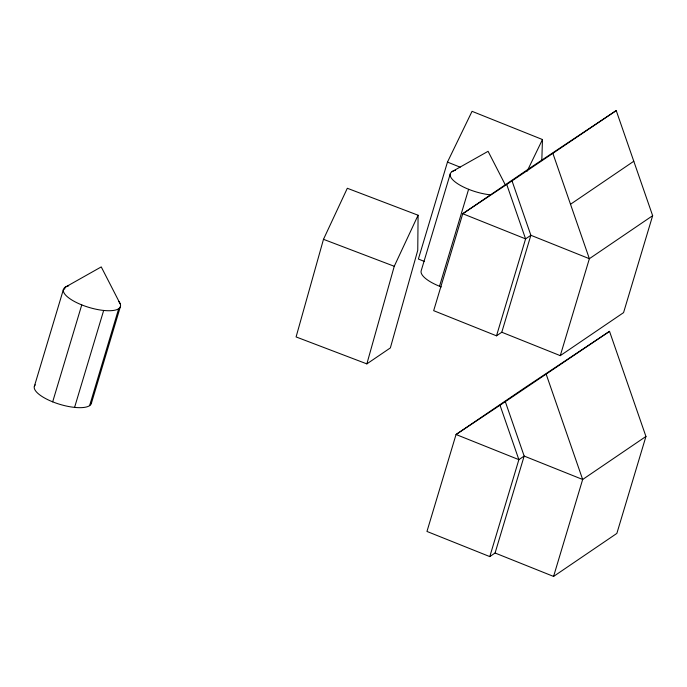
<?xml version="1.0" encoding="UTF-8"?>
<svg xmlns="http://www.w3.org/2000/svg" width="687" height="687" viewBox="0 0 687 687"><rect width="100%" height="100%" fill="white"/><g stroke="black" fill="none" stroke-linecap="round" stroke-linejoin="round"><path stroke-width="1.03" d="M418.091 215.229L417.756 250.3L390.362 347.905L366.858 363.887L296.088 336.931L323.483 239.325L347.313 188.272L418.091 215.229L394.252 266.281L366.858 363.887M541.811 160.603L542.464 139.53L472.055 111.328L447.469 162.089L418.383 259.033L424.248 261.386M34.35 386.36L63.436 289.416M64.544 289.304L65.153 287.26L101.247 266.908L120.191 303.809M52.676 401.843L81.762 304.891M74.582 407.391L103.668 310.447M89.611 405.648L118.696 308.703M91.328 403.492L120.414 306.548M450.277 173.82L421.191 270.764A29.747 9.884 16.7 0 0 441.277 286.926M439.517 286.239L468.603 189.294M496.503 335.823L525.589 238.878L506.731 184.451L616.23 110.573L652.65 215.684L623.564 312.628L560.283 355.651L501.785 332.233L496.503 335.823L433.669 310.67L462.755 213.726L531.326 167.104L616.23 110.573M501.785 332.233L530.871 235.28L512.013 180.853M489.788 556.599L518.874 459.655L500.016 405.227L609.524 331.349L645.943 436.46L616.857 533.404L553.576 576.427L495.078 553.009L489.788 556.599L426.962 531.446L456.048 434.502L524.619 387.88L609.524 331.349M495.078 553.009L524.164 456.065L505.306 401.629M560.283 355.651L589.369 258.707L552.958 153.596M553.576 576.427L582.662 479.483L546.242 374.372M527.161 171.132L542.464 139.53M570.511 204.271L633.792 161.247M652.65 215.684L589.369 258.707L530.871 235.28L525.589 238.878L462.755 213.726L506.731 184.451M645.943 436.46L582.662 479.483L524.164 456.065L518.874 459.655L456.048 434.502L500.016 405.227M451.994 171.664L488.088 151.312L505.58 185.378M323.483 239.325L394.252 266.281M447.469 162.089L460.178 167.181M490.509 194.85A29.747 9.884 16.7 0 1 456.58 183.008A29.747 9.884 16.7 0 1 455.541 170.239M91.397 401.723A29.747 9.884 16.7 0 1 59.949 404.377A29.747 9.884 16.7 0 1 35.286 384.849M118.757 301.481A29.747 9.884 16.7 0 1 88.108 307.149A29.747 9.884 16.7 0 1 68.7 285.835"/></g></svg>
